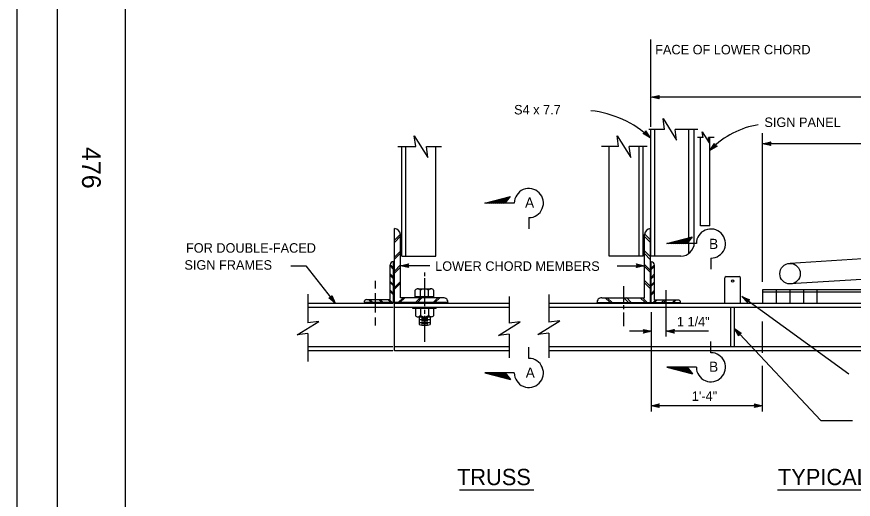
# Model space of a CAD drawing. Extents: x -894 to 866, y -472 to 714.
# Drawn here: x -894 to -278, y -121 to 235 of the extents above; entities that cross this region are included whole.
import ezdxf

# ---------------------------------------------------------------- set-up
doc = ezdxf.new("R2010")
doc.units = 0
for name, color, linetype in [('border_PLOTTING-ELEMENTS', 7, 'Continuous'), ('border_rw_22x34_Cut_Lines', 7, 'Continuous'), ('border_SHEET', 7, 'Continuous'), ('border_WITHIN-BORDER-anno', 7, 'Continuous'), ('pp_PRESENTATION', 7, 'Continuous'), ('tcd_SIGN-OVERHEAD', 7, 'Continuous'), ('tcd_SIGN-OVERHEAD-anno', 7, 'Continuous')]:
    doc.layers.add(name, color=color, linetype=linetype)

msp = doc.modelspace()

# ---------------------------------------------------------------- linework, layer by layer
at = {"layer": 'border_PLOTTING-ELEMENTS'}
for points in [[(-894.04, -472.44), (865.96, -472.44), (865.96, 713.56), (-894.04, 713.56)], [(-864.04, 670.56), (835.96, 670.56), (835.96, -429.44), (-864.04, -429.44)]]:
    msp.add_lwpolyline(points, close=True, dxfattribs=at)
at = {"layer": 'border_rw_22x34_Cut_Lines'}
msp.add_lwpolyline([(-864.04, 670.56), (835.96, 670.56), (835.96, -429.44), (-864.04, -429.44)], close=True, dxfattribs=at)
at = {"layer": 'border_SHEET'}
msp.add_line((-814.04, -404.44), (-814.04, 645.56), dxfattribs=at)
at = {"layer": 'pp_PRESENTATION'}
for p, q in [((-549.32, 97.61), (-530.38, 102.45)), ((-547.77, 97.61), (-530.78, 101.95)), ((-546.21, 97.61), (-531.19, 101.44)), ((-544.65, 97.61), (-531.59, 100.94)), ((-543.09, 97.61), (-532, 100.44)), ((-541.53, 97.61), (-532.4, 99.94)), ((-539.97, 97.61), (-532.81, 99.44)), ((-538.42, 97.61), (-533.21, 98.94)), ((-534.29, 97.61), (-530.38, 102.45)), ((-527.62, 97.61), (-549.32, 97.61)), ((-536.86, 97.61), (-533.62, 98.44)), ((-535.3, 97.61), (-534.03, 97.94)), ((-516.9, 86.9), (-516.9, 78.75)), ((-415.25, 67.8), (-396.3, 72.63)), ((-393.55, 67.8), (-415.25, 67.8)), ((-413.69, 67.8), (-396.71, 72.13)), ((-412.14, 67.8), (-397.11, 71.63)), ((-410.58, 67.8), (-397.52, 71.13)), ((-409.02, 67.8), (-397.93, 70.63)), ((-407.46, 67.8), (-398.33, 70.13)), ((-405.9, 67.8), (-398.74, 69.63)), ((-404.34, 67.8), (-399.14, 69.13)), ((-402.79, 67.8), (-399.55, 68.63)), ((-401.23, 67.8), (-399.95, 68.13)), ((-400.22, 67.8), (-396.3, 72.63)), ((-382.83, 57.09), (-382.83, 48.93)), ((-382.83, -12.64), (-382.83, -4.49)), ((-516.9, -16.81), (-516.9, -8.66)), ((-415.25, -23.35), (-396.3, -28.18)), ((-393.55, -23.35), (-415.25, -23.35)), ((-413.69, -23.35), (-396.71, -27.68)), ((-412.14, -23.35), (-397.11, -27.18)), ((-410.58, -23.35), (-397.52, -26.68)), ((-409.02, -23.35), (-397.93, -26.18)), ((-407.46, -23.35), (-398.33, -25.68)), ((-405.9, -23.35), (-398.74, -25.18)), ((-404.34, -23.35), (-399.14, -24.68)), ((-402.79, -23.35), (-399.55, -24.18)), ((-401.23, -23.35), (-399.95, -23.68)), ((-400.22, -23.35), (-396.3, -28.18)), ((-549.32, -27.53), (-530.38, -32.36)), ((-527.62, -27.53), (-549.32, -27.53)), ((-547.76, -27.53), (-530.78, -31.86)), ((-546.21, -27.53), (-531.19, -31.36)), ((-544.65, -27.53), (-531.59, -30.86)), ((-543.09, -27.53), (-532, -30.35)), ((-541.53, -27.53), (-532.4, -29.85)), ((-539.97, -27.53), (-532.81, -29.35)), ((-538.42, -27.53), (-533.21, -28.85)), ((-536.86, -27.53), (-533.62, -28.35)), ((-535.3, -27.53), (-534.03, -27.85)), ((-534.29, -27.53), (-530.38, -32.36))]:
    msp.add_line(p, q, dxfattribs=at)
for centre, start, end in [((-516.9, 97.61), 269.99947, 179.99996), ((-382.83, 67.8), 269.99947, 179.99996), ((-516.9, -27.53), 180.00004, 90.00053), ((-382.83, -23.35), 180.00004, 90.00053)]:
    msp.add_arc(centre, 10.72, start, end, dxfattribs=at)
at = {"layer": 'tcd_SIGN-OVERHEAD'}
for p, q in [((-417.08, 151.93), (-428.54, 151.93)), ((-426.97, 58.47), (-426.97, 151.93)), ((-424.06, 58.47), (-424.06, 151.93)), ((-392.35, 151.93), (-409.08, 151.93)), ((-399.06, 60.47), (-399.06, 151.93)), ((-395.06, 68.47), (-395.06, 151.93)), ((-388.64, 146.04), (-392.76, 146.04)), ((-390.52, 80.89), (-390.52, 146.04)), ((-380.41, 146.04), (-384.64, 146.04)), ((-383.52, 80.89), (-383.52, 146.04)), ((-613.42, 139.27), (-600.25, 139.27)), ((-610.42, 58.47), (-610.42, 139.27)), ((-607.42, 58.47), (-607.42, 139.27)), ((-592.25, 139.27), (-581.25, 139.27)), ((-585.42, 58.47), (-585.42, 139.27)), ((-450.9, 139.27), (-463.34, 139.27)), ((-457.72, 58.47), (-457.72, 139.27)), ((-429.72, 139.27), (-442.9, 139.27)), ((-435.72, 58.47), (-435.72, 139.27)), ((-432.72, 58.47), (-432.72, 139.27)), ((-383.52, 80.89), (-390.52, 80.89)), ((-615.87, -11.35), (-615.87, 78.81)), ((-615.84, 70.34), (-611.46, 74.72)), ((-611.44, 27.81), (-611.44, 74.74)), ((-431.71, 27.81), (-431.71, 74.39)), ((-427.27, 70.46), (-431.67, 74.85)), ((-427.27, 24.25), (-427.27, 78.81)), ((-615.87, 68.68), (-611.43, 73.12)), ((-427.6, 68.83), (-432.04, 73.26)), ((-50.19, 70.08), (-324.53, 53.15)), ((-615.87, 57.65), (-611.44, 62.09)), ((-427.21, 58.1), (-431.64, 62.54)), ((-615.87, 56.37), (-611.44, 60.81)), ((-610.42, 58.47), (-585.42, 58.47)), ((-432.72, 58.47), (-457.72, 58.47)), ((-427.27, 55.9), (-431.71, 60.34)), ((-405.06, 58.47), (-426.97, 58.47)), ((-618.97, 26.44), (-618.97, 52.06)), ((-616.71, 49), (-618.97, 51.26)), ((-616.53, 49.9), (-618.95, 52.31)), ((-616.53, 24.48), (-616.53, 54.49)), ((-615.96, 45.86), (-611.53, 50.3)), ((-615.87, 47.56), (-611.44, 52)), ((-427.34, 47.88), (-431.77, 52.32)), ((-427.27, 46.37), (-431.71, 50.8)), ((-426.89, 24.22), (-426.89, 54.23)), ((-426.89, 49.64), (-424.48, 52.05)), ((-426.71, 48.74), (-424.45, 51)), ((-424.45, 26.18), (-424.45, 51.8)), ((-59.58, 54.49), (-324.53, 38.03)), ((-616.71, 42.07), (-618.97, 44.33)), ((-616.5, 43.1), (-618.94, 45.54)), ((-426.93, 42.84), (-424.49, 45.28)), ((-426.71, 41.81), (-424.45, 44.07)), ((-371.66, 43.4), (-361.99, 43.4)), ((-616.57, 37.48), (-619.01, 39.92)), ((-616.53, 36.65), (-618.97, 39.09)), ((-615.87, 35.4), (-611.44, 39.84)), ((-615.78, 34.07), (-611.34, 38.5)), ((-427.27, 34.43), (-431.71, 38.87)), ((-427.27, 36.15), (-431.62, 40.5)), ((-426.89, 36.39), (-424.45, 38.82)), ((-426.86, 37.22), (-424.42, 39.66)), ((-372.64, 23.7), (-372.64, 42.42)), ((-361, 23.7), (-361, 42.42)), ((-616.53, 30.08), (-618.97, 32.52)), ((-616.53, 31.03), (-618.93, 33.42)), ((-600.54, 28.42), (-600.54, 33.44)), ((-598.76, 34.42), (-589.01, 34.42)), ((-596.79, 28.42), (-596.79, 33.44)), ((-590.79, 28.42), (-590.79, 33.48)), ((-587.04, 33.49), (-587.04, 28.42)), ((-426.89, 30.77), (-424.5, 33.16)), ((-426.89, 29.82), (-424.45, 32.26)), ((-344.72, 33.68), (-344.72, 23.68)), ((-98.56, 33.65), (-344.72, 33.65)), ((-174.66, 31.85), (-344.72, 31.85)), ((-334.72, 33.68), (-334.72, 23.68)), ((-324.72, 33.68), (-324.72, 23.68)), ((-314.72, 33.68), (-314.72, 23.68)), ((-304.72, 33.68), (-304.72, 23.68)), ((-679.6, 30.46), (-679.6, 9.42)), ((-636.31, 26.44), (-618.97, 26.44)), ((-632.92, 24.48), (-634.88, 26.44)), ((-632.09, 24.48), (-634.05, 26.44)), ((-625.43, 24.48), (-627.39, 26.44)), ((-624.33, 24.54), (-626.29, 26.5)), ((-618.75, 24.48), (-620.71, 26.44)), ((-617.84, 24.48), (-619.81, 26.44)), ((-613.04, 24.25), (-609.47, 27.81)), ((-611.82, 24.25), (-608.26, 27.81)), ((-579.91, 27.81), (-611.44, 27.81)), ((-603.06, 28.11), (-585.12, 28.11)), ((-603.06, 28.11), (-603.06, 27.81)), ((-587.04, 28.42), (-600.54, 28.42)), ((-600.45, 24.25), (-596.89, 27.81)), ((-599.68, 28.19), (-599.68, 28.42)), ((-599.68, 28.19), (-587.68, 28.19)), ((-599.24, 24.15), (-595.67, 27.72)), ((-587.68, 28.19), (-587.68, 28.42)), ((-587.49, 24.12), (-583.89, 27.72)), ((-586.1, 24.23), (-582.52, 27.81)), ((-585.12, 28.11), (-585.12, 27.81)), ((-531.31, 28.73), (-531.31, 9.05)), ((-502.17, 30.29), (-502.17, 9.82)), ((-463.23, 27.81), (-431.71, 27.81)), ((-457.06, 24.25), (-460.63, 27.81)), ((-455.55, 24.25), (-459.12, 27.81)), ((-443.45, 24.25), (-447.02, 27.81)), ((-441.45, 24.36), (-445.02, 27.92)), ((-431.31, 24.25), (-434.87, 27.81)), ((-429.66, 24.25), (-433.22, 27.81)), ((-425.58, 24.22), (-423.62, 26.18)), ((-424.67, 24.22), (-422.71, 26.18)), ((-407.12, 26.18), (-424.45, 26.18)), ((-419.09, 24.28), (-417.13, 26.24)), ((-418, 24.22), (-416.04, 26.18)), ((-411.34, 24.22), (-409.38, 26.18)), ((-410.51, 24.22), (-408.55, 26.18)), ((-616.85, 23.65), (-679.82, 23.65)), ((-616.77, 20.65), (-679.82, 20.65)), ((-638.23, 24.48), (-616.53, 24.48)), ((-576.43, 24.25), (-615.87, 24.25)), ((-531.31, 23.65), (-615.87, 23.65)), ((-531.31, 20.65), (-615.87, 20.65)), ((-602.61, 20.6), (-602.61, 20.24)), ((-602.61, 20.24), (-585.12, 20.24)), ((-586.97, 19.84), (-600.47, 19.84)), ((-600.47, 19.84), (-600.47, 14.82)), ((-599.62, 20.07), (-587.62, 20.07)), ((-599.62, 20.07), (-599.62, 19.84)), ((-596.72, 19.84), (-596.72, 14.82)), ((-590.72, 19.84), (-590.72, 14.73)), ((-587.62, 20.07), (-587.62, 19.84)), ((-586.97, 14.78), (-586.97, 19.84)), ((-585.12, 20.6), (-585.12, 20.24)), ((100.72, 23.65), (-502.17, 23.65)), ((100.72, 20.65), (-502.17, 20.65)), ((-466.72, 24.25), (-427.27, 24.25)), ((-405.2, 24.22), (-426.89, 24.22)), ((-368.07, -8.35), (-368.07, 20.65)), ((-365.57, -8.35), (-365.57, 20.65)), ((-598.69, 13.84), (-588.94, 13.84)), ((-597.57, 13.84), (-597.57, 8.17)), ((-595.94, 12.82), (-591.3, 12.82)), ((-589.64, 13.84), (-589.64, 8.04)), ((-597.57, 11.8), (-589.64, 11.8)), ((-597.57, 9.65), (-589.64, 9.65)), ((-595.94, 10.73), (-591.3, 10.73)), ((-595.94, 8.55), (-591.3, 8.55)), ((-679.6, 1.42), (-679.6, -19.22)), ((-531.31, 1.05), (-531.31, -16.31)), ((-502.17, 1.82), (-502.17, -16.43)), ((-617.09, -8.35), (-679.82, -8.35)), ((-617.17, -11.35), (-679.51, -11.35)), ((-531.31, -8.35), (-615.87, -8.35)), ((-531.31, -11.35), (-615.87, -11.35)), ((100.72, -8.35), (-502.17, -8.35)), ((100.72, -11.35), (-502.17, -11.35))]:
    msp.add_line(p, q, dxfattribs=at)
for points in [[(-417.08, 151.93), (-418.08, 159.93), (-408.08, 143.93), (-409.08, 151.93)], [(-388.64, 146.04), (-389.14, 150.04), (-384.14, 142.04), (-384.64, 146.04)], [(-600.25, 139.27), (-601.25, 147.27), (-591.25, 131.27), (-592.25, 139.27)], [(-450.9, 139.27), (-451.9, 147.27), (-441.9, 131.27), (-442.9, 139.27)], [(-679.6, 1.42), (-687.6, 0.42), (-671.6, 10.42), (-679.6, 9.42)], [(-531.31, 1.05), (-539.31, 0.05), (-523.31, 10.05), (-531.31, 9.05)], [(-502.17, 1.82), (-510.17, 0.82), (-494.17, 10.82), (-502.17, 9.82)]]:
    msp.add_lwpolyline(points, dxfattribs=at)
for centre, radius in [((-324.53, 45.59), 7.56), ((-366.81, 40.19), 0.752)]:
    msp.add_circle(centre, radius, dxfattribs=at)
for centre, radius, start, end in [((-616.05, 74.2), 4.62, 2.36011, 87.81842), ((-427.1, 74.2), 4.62, 92.18158, 177.63989), ((-405.06, 68.47), 10, 270, 0), ((-616.44, 51.95), 2.54, 92.18158, 177.63989), ((-426.99, 51.69), 2.54, 2.36011, 87.81842), ((-371.66, 42.42), 0.984, 90, 180), ((-361.99, 42.42), 0.984, 0, 90), ((-598.69, 32.17), 2.27, 34.02106, 145.23493), ((-593.75, 29.27), 5.17, 54.60755, 126.31256), ((-588.9, 32.07), 2.34, 37.23788, 143.50599), ((-636.36, 24.57), 1.87, 88.53689, 182.71938), ((-579.83, 24.41), 3.4, 357.28063, 91.46311), ((-463.32, 24.41), 3.4, 88.53689, 182.71938), ((-407.07, 24.31), 1.87, 357.28063, 91.46311), ((-598.63, 16.09), 2.27, 214.76508, 325.97894), ((-593.69, 18.99), 5.17, 233.68744, 305.39245), ((-588.84, 16.19), 2.34, 216.49401, 322.76212), ((-593.42, 20.35), 12.87, 251.14869, 287.05592)]:
    msp.add_arc(centre, radius, start, end, dxfattribs=at)
at = {"layer": 'tcd_SIGN-OVERHEAD-anno'}
for p, q in [((-426.97, 153.84), (-426.97, 218.24)), ((-426.85, 175.67), (-420.85, 177)), ((-420.85, 174.33), (-426.85, 175.67)), ((-426.85, 175.67), (-426.85, 175.67)), ((100.4, 175.67), (-426.01, 175.67)), ((-421.07, 174.69), (-425.47, 175.67)), ((-425.46, 175.68), (-421.08, 176.64)), ((-424.09, 175.67), (-421.26, 176.3)), ((-421.3, 175.05), (-424.09, 175.67)), ((-422.7, 175.67), (-421.5, 175.94)), ((-421.48, 175.39), (-422.7, 175.67)), ((-420.85, 177), (-421.65, 175.67)), ((-421.65, 175.67), (-420.85, 174.33)), ((-420.85, 177), (-420.85, 177)), ((-420.85, 174.33), (-420.85, 174.33)), ((-432.79, 148.85), (-431.29, 149.29)), ((-427.48, 145.75), (-432.79, 148.85)), ((-432.79, 148.85), (-432.79, 148.85)), ((-428.5, 146.7), (-432.37, 148.96)), ((-429.5, 147.63), (-432, 149.09)), ((-430.52, 148.57), (-431.59, 149.2)), ((-431.29, 149.29), (-430.97, 150.81)), ((-431.23, 149.61), (-430.52, 148.57)), ((-431.13, 149.98), (-429.5, 147.63)), ((-431.05, 150.4), (-428.49, 146.69)), ((-430.97, 150.81), (-430.97, 150.81)), ((-430.97, 150.81), (-427.48, 145.75)), ((-344.72, 39.47), (-344.72, 149.06)), ((-427.48, 145.75), (-427.48, 145.75)), ((-344.72, 141.4), (-338.81, 142.71)), ((-339.02, 142.36), (-343.35, 141.4)), ((-342, 141.4), (-339.23, 142.01)), ((-338.81, 142.71), (-339.6, 141.4)), ((-338.81, 142.71), (-338.81, 142.71)), ((-383.5, 136.28), (-380.23, 141.48)), ((-378.33, 139.61), (-383.5, 136.28)), ((-383.5, 136.28), (-383.5, 136.28)), ((-382.53, 137.27), (-380.14, 141.07)), ((-378.74, 139.7), (-382.53, 137.26)), ((-381.56, 138.25), (-380.02, 140.7)), ((-379.16, 139.79), (-381.56, 138.25)), ((-380.59, 139.23), (-379.93, 140.28)), ((-379.53, 139.91), (-380.59, 139.23)), ((-380.23, 141.48), (-380.23, 141.48)), ((-380.23, 141.48), (-379.85, 139.98)), ((-379.85, 139.98), (-378.33, 139.61)), ((-378.33, 139.61), (-378.33, 139.61)), ((-98.56, 141.4), (-344.72, 141.4)), ((-344.72, 141.4), (-344.72, 141.4)), ((-338.81, 140.08), (-344.72, 141.4)), ((-343.36, 141.4), (-339.02, 140.43)), ((-339.23, 140.78), (-342, 141.4)), ((-339.44, 141.66), (-340.64, 141.4)), ((-340.64, 141.4), (-339.44, 141.13)), ((-339.6, 141.4), (-338.81, 140.08)), ((-338.81, 140.08), (-338.81, 140.08)), ((-589.75, 51.49), (-611.44, 51.49)), ((-451.88, 51.49), (-431.71, 51.49)), ((-593.47, 43.72), (-593.47, 46.38)), ((-629.81, 34.6), (-629.81, 40.34)), ((-593.47, 21.67), (-593.47, 42.32)), ((-629.81, 17.03), (-629.81, 31.17)), ((-446.83, 24.9), (-446.83, 36.41)), ((-415.69, -0.83), (-415.69, 33.42)), ((-664.16, 27.8), (-662.62, 27.98)), ((-659.43, 23.88), (-664.16, 27.8)), ((-664.16, 27.8), (-664.16, 27.8)), ((-660.29, 24.97), (-663.74, 27.83)), ((-661.12, 26.06), (-663.35, 27.9)), ((-661.97, 27.15), (-662.93, 27.94)), ((-662.62, 27.98), (-662.06, 29.43)), ((-662.51, 28.29), (-661.97, 27.15)), ((-662.34, 28.64), (-661.12, 26.06)), ((-662.2, 29.04), (-660.28, 24.97)), ((-662.06, 29.43), (-662.06, 29.43)), ((-662.06, 29.43), (-659.43, 23.88)), ((-281.13, -28.51), (-359.95, 28.85)), ((-659.43, 23.88), (-659.43, 23.88)), ((-593.47, 16.01), (-593.47, 18.9)), ((-446.83, 19.52), (-446.83, 22.38)), ((-629.81, 7.47), (-629.81, 13.2)), ((-593.47, -4.67), (-593.47, 14.56)), ((-446.83, 6.87), (-446.83, 17.1)), ((-426.63, -56.09), (-426.63, 17.33)), ((-344.72, -12.77), (-344.72, 10.33)), ((-426.63, 3.1), (-442.77, 3.1)), ((-384.68, 3.1), (-415.69, 3.1)), ((-365.51, 5.14), (-365.51, 5.14)), ((-360.43, 1.68), (-360.43, 1.68)), ((-362.38, -0.15), (-362.38, -0.15)), ((-344.72, -56.09), (-344.72, -22.22)), ((-426.89, -51.75), (-420.89, -50.42)), ((-420.89, -53.09), (-426.89, -51.75)), ((-426.89, -51.75), (-426.89, -51.75)), ((-344.72, -51.75), (-426.79, -51.75)), ((-421.11, -52.74), (-425.51, -51.76)), ((-425.5, -51.75), (-421.13, -50.78)), ((-424.13, -51.76), (-421.31, -51.13)), ((-421.35, -52.38), (-424.13, -51.76)), ((-422.75, -51.76), (-421.54, -51.49)), ((-421.52, -52.03), (-422.75, -51.76)), ((-420.89, -50.42), (-421.69, -51.75)), ((-421.69, -51.75), (-420.89, -53.09)), ((-420.89, -50.42), (-420.89, -50.42)), ((-420.89, -53.09), (-420.89, -53.09)), ((-350.62, -50.44), (-350.62, -50.44)), ((-349.83, -51.75), (-350.62, -50.44)), ((-350.62, -50.44), (-344.72, -51.75)), ((-344.72, -51.75), (-350.62, -53.06)), ((-350.62, -53.06), (-349.83, -51.75)), ((-350.62, -53.06), (-350.62, -53.06)), ((-346.07, -51.75), (-350.41, -50.79)), ((-350.41, -52.71), (-346.09, -51.76)), ((-350.21, -51.13), (-347.44, -51.75)), ((-347.44, -51.75), (-350.2, -52.37)), ((-348.8, -51.75), (-350, -51.48)), ((-349.99, -52.02), (-348.8, -51.75)), ((-344.72, -51.75), (-344.72, -51.75)), ((-568.05, -113.6), (-513.26, -113.6)), ((-333.9, -113.6), (-63.19, -113.6))]:
    msp.add_line(p, q, dxfattribs=at)
for points in [[(-692.28, 51.4), (-681.21, 51.4), (-659.43, 23.88)], [(-365.51, 5.14), (-301.86, -62.52), (-278.49, -62.52)]]:
    msp.add_lwpolyline(points, dxfattribs=at)
for points in [[(-605.53, 50.17), (-611.44, 51.49), (-605.53, 52.8), (-605.74, 52.45), (-610.07, 51.49), (-605.74, 50.52), (-605.95, 50.87), (-608.72, 51.49), (-605.95, 52.1), (-606.16, 51.75), (-607.36, 51.49), (-606.16, 51.22), (-606.32, 51.49), (-605.53, 52.8), (-606.32, 51.49)], [(-437.62, 52.81), (-431.71, 51.49), (-437.62, 50.18), (-437.41, 50.53), (-433.08, 51.49), (-437.41, 52.46), (-437.2, 52.11), (-434.43, 51.49), (-437.2, 50.88), (-436.99, 51.23), (-435.79, 51.49), (-436.99, 51.76), (-436.83, 51.49), (-437.62, 50.18), (-436.83, 51.49)], [(-355.95, 24.31), (-359.95, 28.85), (-354.4, 26.43), (-354.77, 26.27), (-358.84, 28.05), (-355.91, 24.71), (-355.87, 25.12), (-357.75, 27.25), (-355.15, 26.12), (-355.53, 25.96), (-356.65, 26.45), (-355.84, 25.52), (-355.81, 25.84), (-354.4, 26.43), (-355.81, 25.84)], [(-432.53, 4.41), (-426.63, 3.1), (-432.54, 1.79), (-432.32, 2.14), (-428, 3.09), (-432.33, 4.07), (-432.12, 3.72), (-429.35, 3.1), (-432.12, 2.48), (-431.9, 2.83), (-430.71, 3.1), (-431.91, 3.37), (-431.75, 3.1), (-432.54, 1.79), (-431.75, 3.1)], [(-409.79, 1.78), (-415.69, 3.1), (-409.79, 4.41), (-410, 4.06), (-414.33, 3.1), (-410, 2.13), (-410.21, 2.48), (-412.98, 3.09), (-410.21, 3.71), (-410.42, 3.36), (-411.62, 3.09), (-410.41, 2.82), (-410.58, 3.1), (-409.79, 4.41), (-410.58, 3.1)], [(-362.38, -0.15), (-365.51, 5.14), (-360.43, 1.68), (-360.84, 1.6), (-364.56, 4.13), (-362.27, 0.25), (-362.15, 0.65), (-363.62, 3.13), (-361.24, 1.51), (-361.65, 1.42), (-362.68, 2.12), (-362.04, 1.05), (-361.95, 1.35), (-360.43, 1.68), (-361.95, 1.35)]]:
    msp.add_lwpolyline(points, close=True, dxfattribs=at)
for centre, radius, start, end in [((-479.44, 89.63), 76.49, 47.20536, 83.79358), ((-337.53, 93.03), 63.19, 99.44732, 135.34647)]:
    msp.add_arc(centre, radius, start, end, dxfattribs=at)

# ---------------------------------------------------------------- texts
at = {"layer": 'border_WITHIN-BORDER-anno'}
msp.add_text('476', height=13.78, rotation=270, dxfattribs=at).set_placement((-845.95, 138.97))
at = {"layer": 'pp_PRESENTATION'}
for s, p in [('A', (-519.69, 94.28)), ('B', (-384.15, 63.8)), ('A', (-519.21, -31.11)), ('B', (-384.15, -26.74))]:
    msp.add_text(s, height=7.5, dxfattribs=at).set_placement(p)
at = {"layer": 'tcd_SIGN-OVERHEAD-anno'}
for s, height, p in [('FACE OF LOWER CHORD', 7, (-423.84, 207.22)), ('S4 x 7.7', 7, (-527.76, 162.94)), ('SIGN PANEL', 7, (-343.41, 153.69)), ('FOR DOUBLE-FACED', 7, (-769.38, 61.06)), ('SIGN FRAMES', 7, (-770.54, 48.52)), ('LOWER CHORD MEMBERS', 7, (-585.89, 47.67)), ('1 1/4"', 7, (-407.85, 6.77)), ('1\'-4"', 7, (-396.87, -48.13)), ('TRUSS', 12, (-569.79, -110.26)), ('TYPICAL WALKWAY SECTION', 12, (-333.43, -110.26))]:
    msp.add_text(s, height=height, dxfattribs=at).set_placement(p)

doc.saveas('drawing.dxf')
